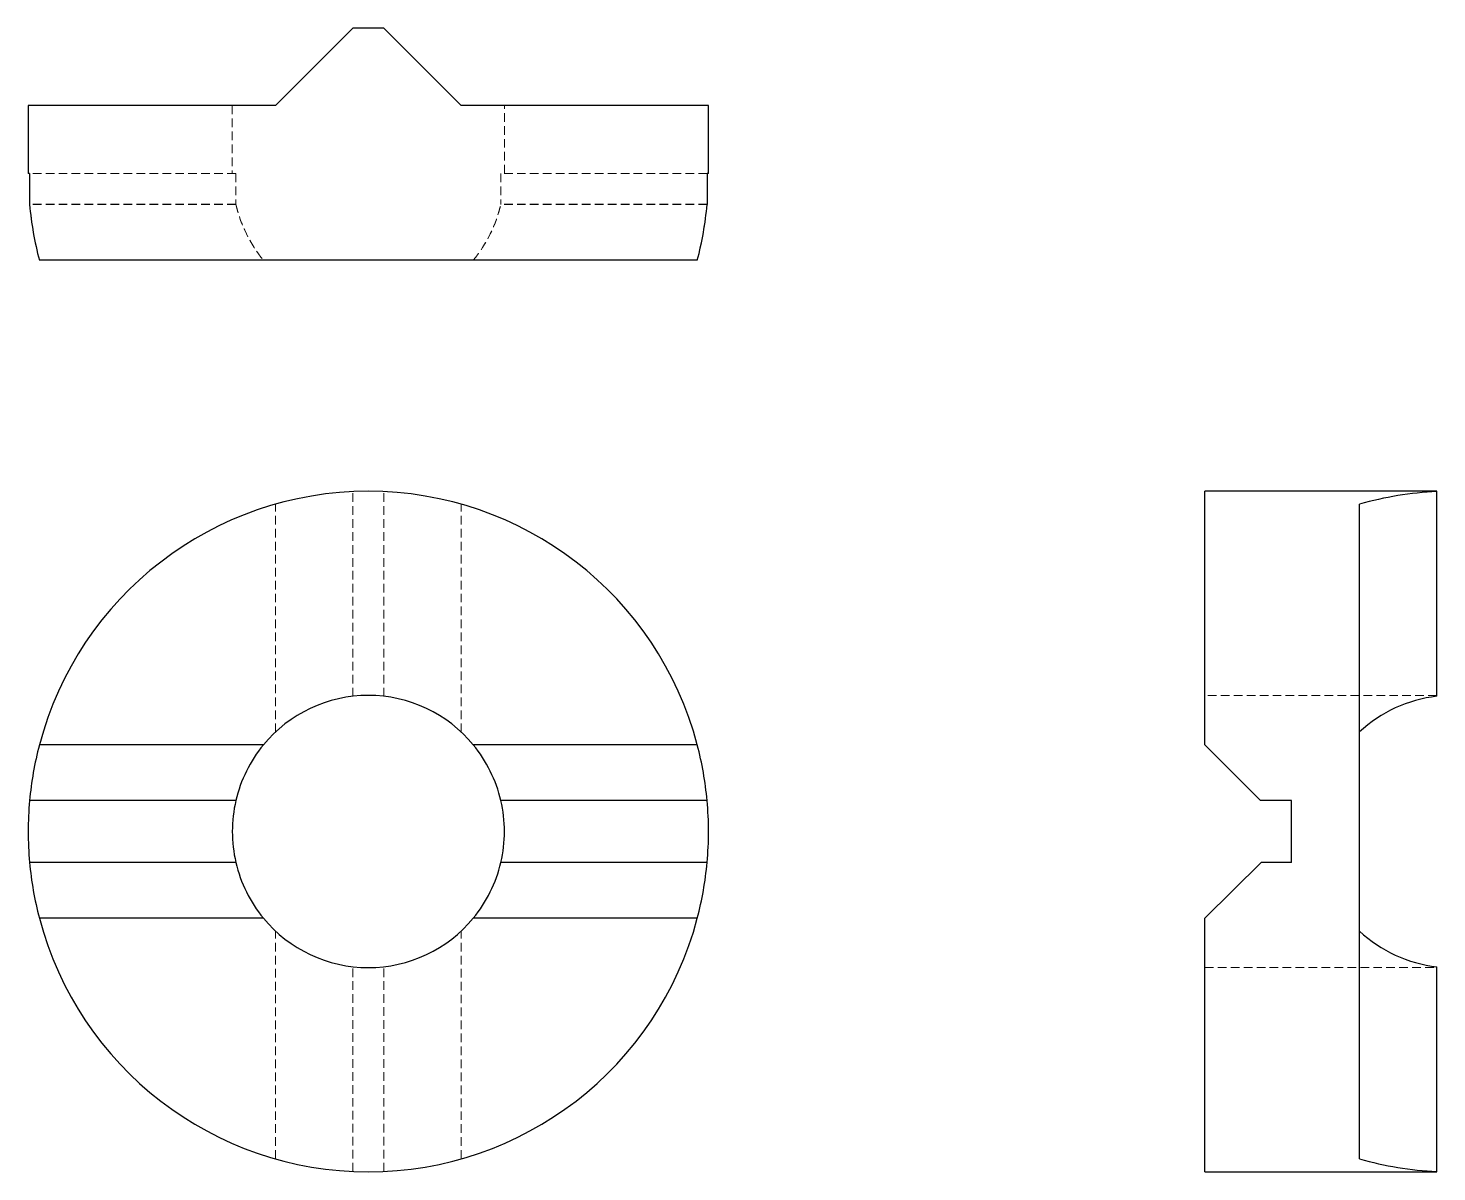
# Model space of a CAD drawing. Header units: millimetres. Extents: x 33 to 240, y 7 to 175.
import ezdxf

# ---------------------------------------------------------------- set-up
doc = ezdxf.new("R2010")
doc.units = ezdxf.units.MM
doc.linetypes.add('HIDDEN', pattern=[1.905, 1.27, -0.635])

msp = doc.modelspace()

# ---------------------------------------------------------------- linework, layer by layer
at = {"color": 7, "linetype": 'Continuous', "lineweight": 25}
for p, q in [((80.73, 175.05), (69.36, 163.68)), ((85.27, 175.05), (80.73, 175.05)), ((96.64, 163.68), (85.27, 175.05)), ((33, 163.68), (33, 153.68)), ((69.36, 163.68), (33, 163.68)), ((133, 163.68), (96.64, 163.68)), ((133, 153.68), (133, 163.68)), ((33.21, 153.68), (33, 153.68)), ((33.21, 153.68), (33.21, 149.14)), ((133, 153.68), (132.79, 153.68)), ((132.79, 153.68), (132.79, 149.14)), ((131.35, 140.95), (34.65, 140.95)), ((240.05, 107), (205.95, 107)), ((205.95, 69.73), (205.95, 107)), ((240.05, 106.95), (240.05, 107)), ((240.05, 76.87), (240.05, 106.95)), ((228.68, 8.9), (228.68, 105.1)), ((67.57, 69.73), (34.65, 69.73)), ((131.35, 69.73), (98.43, 69.73)), ((214.14, 61.55), (205.95, 69.73)), ((63.52, 61.55), (33.21, 61.55)), ((132.79, 61.55), (102.48, 61.55)), ((218.68, 61.55), (214.14, 61.55)), ((218.68, 52.45), (218.68, 61.55)), ((63.52, 52.45), (33.21, 52.45)), ((132.79, 52.45), (102.48, 52.45)), ((205.95, 44.27), (214.21, 52.45)), ((218.68, 52.45), (214.21, 52.45)), ((67.57, 44.27), (34.65, 44.27)), ((131.35, 44.27), (98.43, 44.27)), ((205.95, 7), (205.95, 44.27)), ((240.05, 7.05), (240.05, 37.13)), ((205.95, 7), (240.05, 7)), ((240.05, 7), (240.05, 7.05))]:
    msp.add_line(p, q, dxfattribs=at)
at = {"color": 7, "linetype": 'HIDDEN', "lineweight": 18}
for p, q in [((63, 163.68), (63, 153.68)), ((103, 153.68), (103, 163.68)), ((63.52, 153.68), (33.21, 153.68)), ((63.52, 153.68), (63.52, 149.14)), ((102.48, 153.68), (102.48, 149.14)), ((132.79, 153.68), (102.48, 153.68)), ((63.52, 149.21), (33.21, 149.21)), ((63.52, 149.14), (33.21, 149.14)), ((132.79, 149.21), (102.48, 149.21)), ((132.79, 149.14), (102.48, 149.14)), ((80.73, 76.87), (80.73, 106.95)), ((85.27, 76.87), (85.27, 106.95)), ((69.36, 71.63), (69.36, 105.1)), ((96.64, 71.63), (96.64, 105.1)), ((240.05, 77), (205.95, 77)), ((69.36, 8.9), (69.36, 42.37)), ((96.64, 8.9), (96.64, 42.37)), ((80.73, 7.05), (80.73, 37.13)), ((85.27, 7.05), (85.27, 37.13)), ((205.95, 37), (240.05, 37))]:
    msp.add_line(p, q, dxfattribs=at)
at = {"color": 7, "linetype": 'Continuous', "lineweight": 25}
for centre, radius, start, end in [((83, 153.68), 50, 185.2159, 194.7467), ((83, 153.68), 50, 345.2533, 354.7841), ((83, 57), 50, 14.7467, 165.2533), ((242.32, 57), 50, 92.6053, 105.8266), ((83, 57), 20, 39.5212, 140.4788), ((242.32, 57), 20, 96.525, 132.9859), ((83, 57), 50, 165.2533, 174.7841), ((83, 57), 20, 140.4788, 166.8634), ((83, 57), 20, 13.1366, 39.5212), ((83, 57), 50, 5.2159, 14.7467), ((83, 57), 50, 174.7841, 185.2159), ((83, 57), 20, 166.8634, 193.1366), ((83, 57), 20, 346.8634, 13.1366), ((83, 57), 50, 354.7841, 5.2159), ((83, 57), 50, 185.2159, 194.7467), ((83, 57), 20, 193.1366, 219.5212), ((83, 57), 20, 320.4788, 346.8634), ((83, 57), 50, 345.2533, 354.7841), ((83, 57), 50, 194.7467, 345.2533), ((83, 57), 20, 219.5212, 320.4788), ((242.32, 57), 20, 227.0141, 263.475), ((242.32, 57), 50, 254.1734, 267.3947)]:
    msp.add_arc(centre, radius, start, end, dxfattribs=at)
at = {"color": 7, "linetype": 'HIDDEN', "lineweight": 18}
for start, end in [(193.1366, 219.5212), (320.4788, 346.8634)]:
    msp.add_arc((83, 153.68), 20, start, end, dxfattribs=at)
for major_axis, start_param, end_param in [((0, 50.45), 1.661831, 1.828174), ((0, 20.18), 1.800073, 2.260571), ((0, 20.18), 4.022614, 4.483113), ((0, 50.45), 4.455011, 4.621354)]:
    msp.add_ellipse((83, 153.8), major_axis=major_axis, ratio=0.991095, start_param=start_param, end_param=end_param, dxfattribs=at)

doc.saveas('drawing.dxf')
